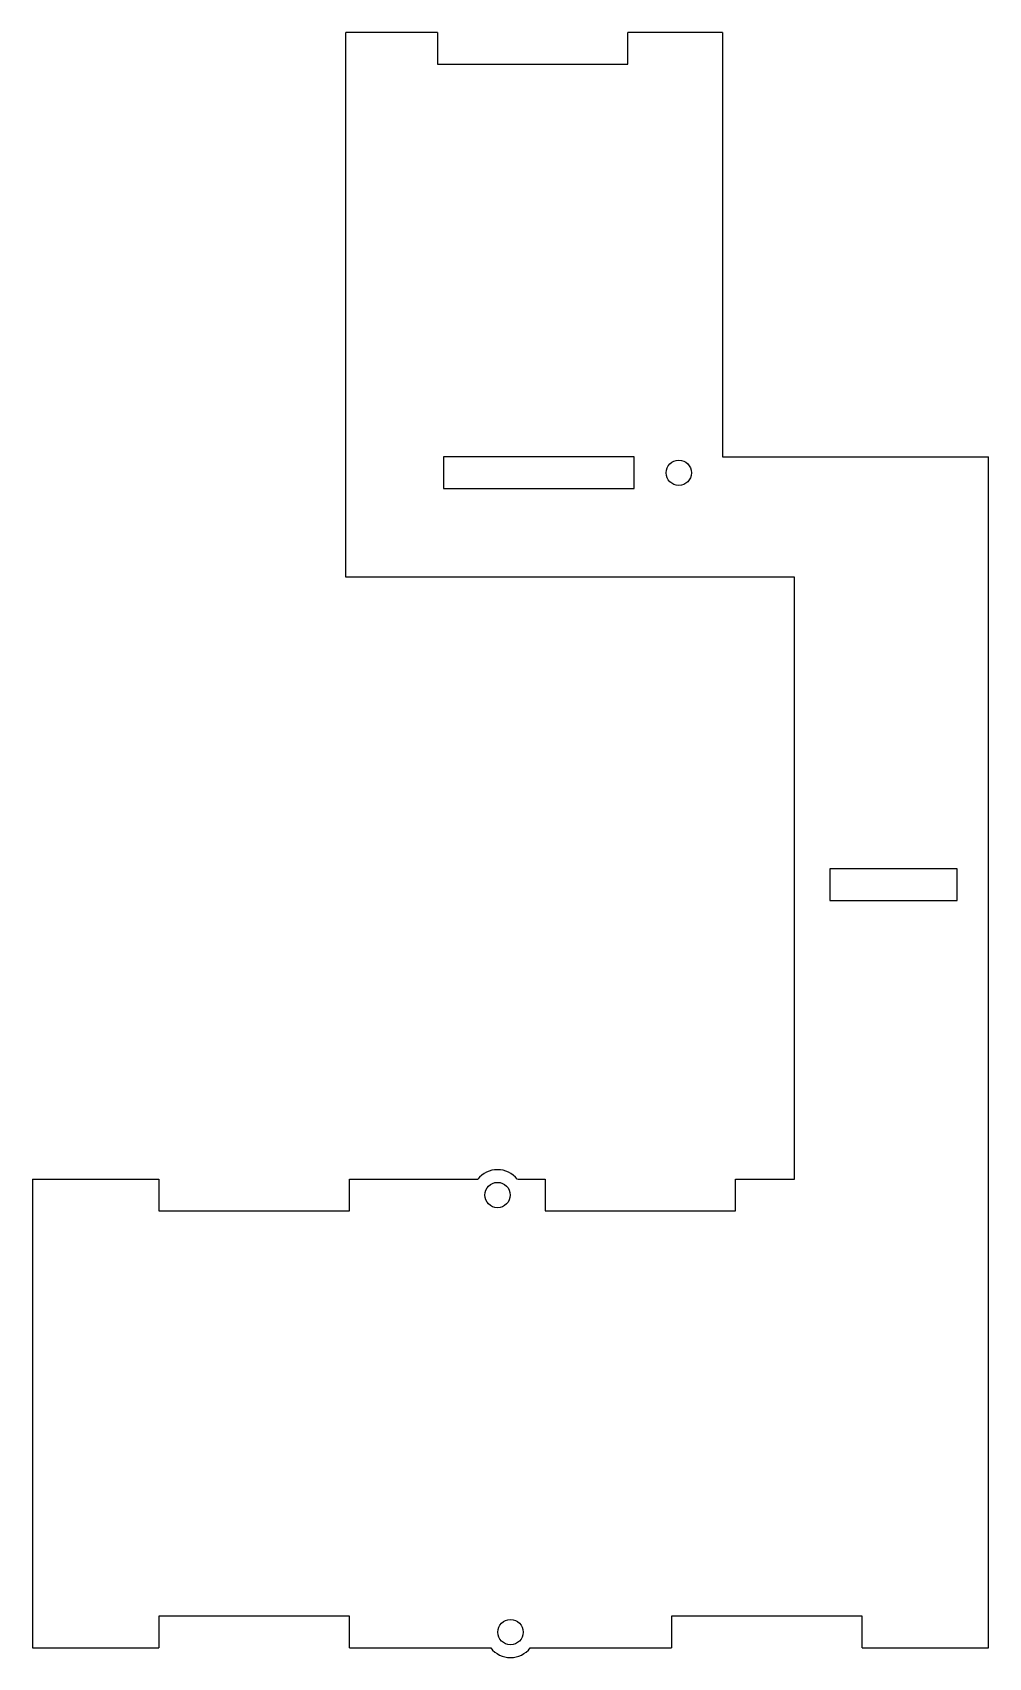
# Model space of a CAD drawing. Header units: millimetres. Extents: x -76 to 76, y -129 to 128.
import ezdxf

# ---------------------------------------------------------------- set-up
doc = ezdxf.new("R2010")
doc.units = ezdxf.units.MM

msp = doc.modelspace()

# ---------------------------------------------------------------- linework, layer by layer
at = {"color": 7, "linetype": 'Continuous', "lineweight": 25}
for p, q in [((-26.01, 41.55), (-26.01, 127.5)), ((-11.55, 127.5), (-26.01, 127.5)), ((-11.55, 127.5), (-11.55, 122.5)), ((18.55, 122.5), (18.55, 127.5)), ((33.5, 127.5), (18.55, 127.5)), ((33.5, 127.5), (33.5, 60.5)), ((-11.55, 122.5), (18.55, 122.5)), ((19.52, 60.51), (-10.57, 60.51)), ((-10.57, 60.51), (-10.57, 55.5)), ((19.52, 55.5), (19.52, 60.51)), ((33.5, 60.5), (75.5, 60.5)), ((75.5, -127.5), (75.5, 60.5)), ((-10.57, 55.5), (19.52, 55.5)), ((44.85, 41.55), (-26.01, 41.55)), ((44.85, -53.5), (44.85, 41.55)), ((70.55, -4.5), (50.45, -4.5)), ((50.45, -4.5), (50.45, -9.5)), ((70.55, -9.5), (70.55, -4.5)), ((50.45, -9.5), (70.55, -9.5)), ((-75.5, -53.5), (-75.5, -127.5)), ((-75.5, -53.5), (-55.55, -53.5)), ((-55.55, -53.5), (-55.55, -58.5)), ((-25.45, -58.5), (-25.45, -53.5)), ((-25.45, -53.5), (-5.17, -53.5)), ((1.08, -53.5), (5.45, -53.5)), ((5.45, -53.5), (5.45, -58.5)), ((35.55, -58.5), (35.55, -53.5)), ((35.55, -53.5), (44.85, -53.5)), ((-55.55, -58.5), (-25.45, -58.5)), ((5.45, -58.5), (35.55, -58.5)), ((-25.45, -122.5), (-55.55, -122.5)), ((-55.55, -122.5), (-55.55, -127.5)), ((-25.45, -127.5), (-25.45, -122.5)), ((55.55, -122.5), (25.45, -122.5)), ((25.45, -122.5), (25.45, -127.5)), ((55.55, -127.5), (55.55, -122.5)), ((-75.5, -127.5), (-55.55, -127.5)), ((-25.45, -127.5), (-3.12, -127.5)), ((3.12, -127.5), (25.45, -127.5)), ((55.55, -127.5), (75.5, -127.5))]:
    msp.add_line(p, q, dxfattribs=at)
for centre in [(26.58, 58), (-2.05, -56), (0, -125)]:
    msp.add_circle(centre, 2, dxfattribs=at)
for centre, start, end in [((-2.05, -56), 38.6822, 141.3178), ((0, -125), 218.6822, 321.3178)]:
    msp.add_arc(centre, 4, start, end, dxfattribs=at)

doc.saveas('drawing.dxf')
